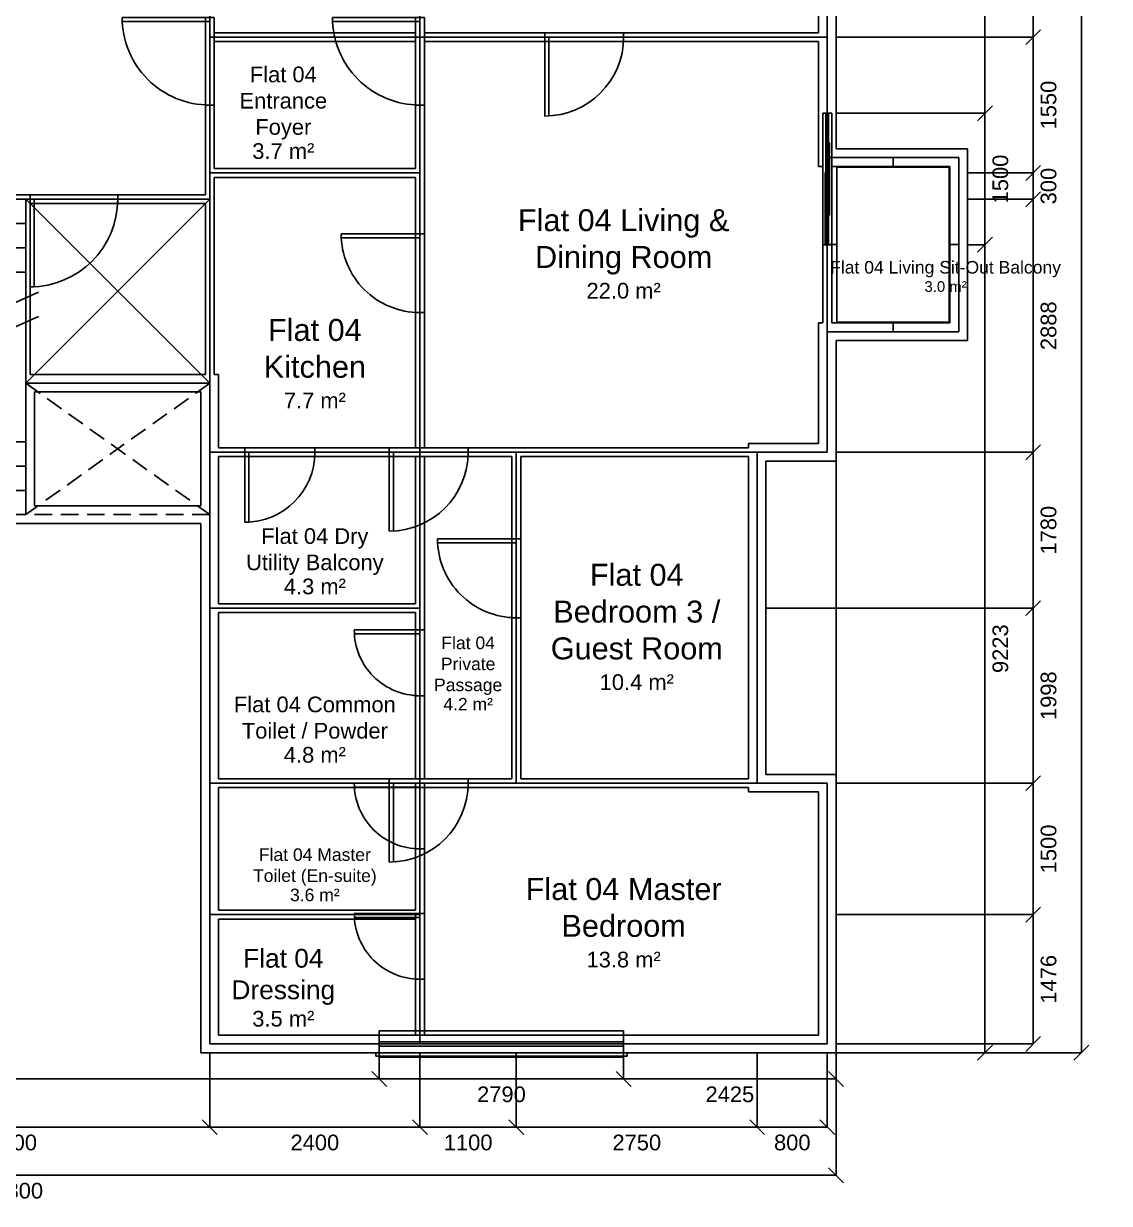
# Model space of a CAD drawing. Header units: millimetres. Extents: x 22480 to 47520, y -48748 to -20305.
# Drawn here: x 35125 to 47520, y -48748 to -35281 of the extents above; entities that cross this region are included whole.
import ezdxf
from ezdxf.enums import TextEntityAlignment as Align

# ---------------------------------------------------------------- set-up
doc = ezdxf.new("R2010")
doc.units = ezdxf.units.MM
doc.linetypes.add('DASHED', pattern=[300, 200, -100])
for name, color, linetype in [('A-ANNO-DIMS', 2, 'CONTINUOUS'), ('A-ANNO-TEXT', 6, 'CONTINUOUS'), ('A-DOOR', 4, 'CONTINUOUS'), ('A-FLOR', 8, 'CONTINUOUS'), ('A-FLOR-BALC', 8, 'CONTINUOUS'), ('A-FLOR-EVTR', 3, 'CONTINUOUS'), ('A-FLOR-OVHD', 8, 'CONTINUOUS'), ('A-FLOR-STRS', 3, 'CONTINUOUS'), ('A-GLAZ', 5, 'CONTINUOUS'), ('A-WALL-EXTR', 7, 'CONTINUOUS'), ('A-WALL-INTR', 7, 'CONTINUOUS')]:
    doc.layers.add(name, color=color, linetype=linetype)
doc.styles.get("Standard").update_dxf_attribs({"font": 'arial.ttf'})
doc.dimstyles.new('ARCHLANG', dxfattribs={"dimtxt": 179, "dimasz": 0.18, "dimexe": 0.18, "dimexo": 0, "dimgap": 0.09, "dimtad": 0, "dimtih": 1, "dimtoh": 1, "dimdec": 0, "dimzin": 0, "dimdsep": 46, "dimtsz": 120, "dimcen": 0.09, "dimadec": 0, "dimazin": 0, "dimtfac": 1, "dimtdec": 4, "dimtofl": 0, "dimtmove": 0, "dimatfit": 3, "dimfxl": 1, "dimtolj": 1, "dimtzin": 0, "dimarcsym": 0})

# ---------------------------------------------------------------- blocks, each defined once
blk = doc.blocks.new('DOOR-HINGED-900')
at = {"layer": 'A-DOOR'}
for p, q in [((450, 50), (-450, 50)), ((-450, 50), (-450, -50)), ((-450, 0), (-450, -900)), ((-403.2, 0), (-450, 0)), ((-403.2, -898.7824), (-403.2, 0)), ((450, -50), (450, 50)), ((-450, -50), (450, -50)), ((-450, -900), (-403.2, -898.7824))]:
    blk.add_line(p, q, dxfattribs=at)
blk.add_arc((-450, 0), 900, 270, 0, dxfattribs=at)
blk = doc.blocks.new('DOOR-HINGED-1000')
at = {"layer": 'A-DOOR'}
for p, q in [((500, 50), (-500, 50)), ((-500, 50), (-500, -50)), ((-500, 0), (-500, -1000)), ((-453.2, 0), (-500, 0)), ((-453.2, -998.9043), (-453.2, 0)), ((500, -50), (500, 50)), ((-500, -50), (500, -50)), ((-500, -1000), (-453.2, -998.9043))]:
    blk.add_line(p, q, dxfattribs=at)
blk.add_arc((-500, 0), 1000, 270, 0, dxfattribs=at)
blk = doc.blocks.new('DOOR-HINGED-800')
at = {"layer": 'A-DOOR'}
for p, q in [((400, 50), (-400, 50)), ((-400, 50), (-400, -50)), ((-400, 0), (-400, -800)), ((-353.2, 0), (-400, 0)), ((-353.2, -798.6299), (-353.2, 0)), ((400, -50), (400, 50)), ((-400, -50), (400, -50)), ((-400, -800), (-353.2, -798.6299))]:
    blk.add_line(p, q, dxfattribs=at)
blk.add_arc((-400, 0), 800, 270, 0, dxfattribs=at)
blk = doc.blocks.new('DOOR-HINGED-750')
at = {"layer": 'A-DOOR'}
for p, q in [((375, 50), (-375, 50)), ((-375, 50), (-375, -50)), ((-375, 0), (-375, -750)), ((-330, 0), (-375, 0)), ((-330, -748.6488), (-330, 0)), ((375, -50), (375, 50)), ((-375, -50), (375, -50)), ((-375, -750), (-330, -748.6488))]:
    blk.add_line(p, q, dxfattribs=at)
blk.add_arc((-375, 0), 750, 270, 0, dxfattribs=at)
blk = doc.blocks.new('DOOR-SLIDING-1500')
at = {"layer": 'A-DOOR'}
for p, q in [((750, 50), (-750, 50)), ((-750, 50), (-750, -50)), ((-750, 15), (750, 15)), ((-412.5, 25), (412.5, 25)), ((-412.5, 5), (-412.5, 25)), ((412.5, 5), (-412.5, 5)), ((412.5, 25), (412.5, 5)), ((750, -50), (750, 50)), ((-750, -15), (750, -15)), ((-750, -50), (750, -50)), ((-75, -5), (750, -5)), ((-75, -25), (-75, -5)), ((750, -25), (-75, -25)), ((750, -5), (750, -25))]:
    blk.add_line(p, q, dxfattribs=at)
blk = doc.blocks.new('WINDOW-2790-2')
at = {"layer": 'A-GLAZ'}
for p, q in [((1395, 150), (-1395, 150)), ((-1395, 150), (-1395, -150)), ((1395, -150), (1395, 150)), ((-1395, 100), (1395, 100)), ((-1395, 25), (1395, 25)), ((-1435, -100), (-1435, -140)), ((1435, -100), (-1435, -100)), ((-1395, -25), (1395, -25)), ((-1395, -100), (1395, -100)), ((1435, -140), (1435, -100)), ((-1435, -140), (1435, -140)), ((-1395, -150), (1395, -150))]:
    blk.add_line(p, q, dxfattribs=at)
blk = doc.blocks.new('*D2')
at = {"layer": 'A-ANNO-DIMS'}
for p, q in [((28025, -47028), (28025, -47328)), ((39185, -47028), (39185, -47328)), ((28109.8528, -47412.8528), (27940.1472, -47243.1472)), ((39269.8528, -47412.8528), (39100.1472, -47243.1472)), ((28025, -47328), (39185, -47328))]:
    blk.add_line(p, q, dxfattribs=at)
blk.add_text('11160', height=179, dxfattribs=at).set_placement((33605, -47503), align=Align.MIDDLE_CENTER)
blk = doc.blocks.new('*D3')
at = {"layer": 'A-ANNO-DIMS'}
for p, q in [((39185, -47028), (39185, -47328)), ((41975, -47028), (41975, -47328)), ((39269.8528, -47412.8528), (39100.1472, -47243.1472)), ((42059.8528, -47412.8528), (41890.1472, -47243.1472)), ((39185, -47328), (41975, -47328))]:
    blk.add_line(p, q, dxfattribs=at)
blk.add_text('2790', height=179, dxfattribs=at).set_placement((40580, -47503), align=Align.MIDDLE_CENTER)
blk = doc.blocks.new('*D4')
at = {"layer": 'A-ANNO-DIMS'}
for p, q in [((44400, -38898), (44400, -47328)), ((41975, -47028), (41975, -47328)), ((42059.8528, -47412.8528), (41890.1472, -47243.1472)), ((44484.8528, -47412.8528), (44315.1472, -47243.1472)), ((41975, -47328), (44400, -47328))]:
    blk.add_line(p, q, dxfattribs=at)
blk.add_text('2425', height=179, dxfattribs=at).set_placement((43187.5, -47503), align=Align.MIDDLE_CENTER)
blk = doc.blocks.new('*D9')
at = {"layer": 'A-ANNO-DIMS'}
for p, q in [((32750, -47028), (32750, -47878)), ((37250, -47028), (37250, -47878)), ((32834.8528, -47962.8528), (32665.1472, -47793.1472)), ((37334.8528, -47962.8528), (37165.1472, -47793.1472)), ((32750, -47878), (37250, -47878))]:
    blk.add_line(p, q, dxfattribs=at)
blk.add_text('4500', height=179, dxfattribs=at).set_placement((35000, -48053), align=Align.MIDDLE_CENTER)
blk = doc.blocks.new('*D10')
at = {"layer": 'A-ANNO-DIMS'}
for p, q in [((37250, -47028), (37250, -47878)), ((39650, -47028), (39650, -47878)), ((37334.8528, -47962.8528), (37165.1472, -47793.1472)), ((39734.8528, -47962.8528), (39565.1472, -47793.1472)), ((37250, -47878), (39650, -47878))]:
    blk.add_line(p, q, dxfattribs=at)
blk.add_text('2400', height=179, dxfattribs=at).set_placement((38450, -48053), align=Align.MIDDLE_CENTER)
blk = doc.blocks.new('*D11')
at = {"layer": 'A-ANNO-DIMS'}
for p, q in [((39650, -47028), (39650, -47878)), ((40750, -47028), (40750, -47878)), ((39734.8528, -47962.8528), (39565.1472, -47793.1472)), ((40834.8528, -47962.8528), (40665.1472, -47793.1472)), ((39650, -47878), (40750, -47878))]:
    blk.add_line(p, q, dxfattribs=at)
blk.add_text('1100', height=179, dxfattribs=at).set_placement((40200, -48053), align=Align.MIDDLE_CENTER)
blk = doc.blocks.new('*D12')
at = {"layer": 'A-ANNO-DIMS'}
for p, q in [((40750, -47028), (40750, -47878)), ((43500, -47028), (43500, -47878)), ((40834.8528, -47962.8528), (40665.1472, -47793.1472)), ((43584.8528, -47962.8528), (43415.1472, -47793.1472)), ((40750, -47878), (43500, -47878))]:
    blk.add_line(p, q, dxfattribs=at)
blk.add_text('2750', height=179, dxfattribs=at).set_placement((42125, -48053), align=Align.MIDDLE_CENTER)
blk = doc.blocks.new('*D13')
at = {"layer": 'A-ANNO-DIMS'}
for p, q in [((43500, -47028), (43500, -47878)), ((44300, -47028), (44300, -47878)), ((43584.8528, -47962.8528), (43415.1472, -47793.1472)), ((44384.8528, -47962.8528), (44215.1472, -47793.1472)), ((43500, -47878), (44300, -47878))]:
    blk.add_line(p, q, dxfattribs=at)
blk.add_text('800', height=179, dxfattribs=at).set_placement((43900, -48053), align=Align.MIDDLE_CENTER)
blk = doc.blocks.new('*D14')
at = {"layer": 'A-ANNO-DIMS'}
for p, q in [((25600, -38898), (25600, -48428)), ((44400, -38898), (44400, -48428)), ((25684.8528, -48512.8528), (25515.1472, -48343.1472)), ((44484.8528, -48512.8528), (44315.1472, -48343.1472)), ((25600, -48428), (44400, -48428))]:
    blk.add_line(p, q, dxfattribs=at)
blk.add_text('18800', height=179, dxfattribs=at).set_placement((35000, -48603), align=Align.MIDDLE_CENTER)
blk = doc.blocks.new('*D53')
at = {"layer": 'A-ANNO-DIMS'}
for p, q in [((45900, -30550), (46100, -30550)), ((46184.8528, -30465.1472), (46015.1472, -30634.8528)), ((46100, -36305), (46100, -30550)), ((46184.8528, -36220.1472), (46015.1472, -36389.8528)), ((44400, -36305), (46100, -36305))]:
    blk.add_line(p, q, dxfattribs=at)
blk.add_text('5755', height=179, rotation=90, dxfattribs=at).set_placement((46275, -33427.5), align=Align.MIDDLE_CENTER)
blk = doc.blocks.new('*D54')
at = {"layer": 'A-ANNO-DIMS'}
for p, q in [((46184.8528, -36220.1472), (46015.1472, -36389.8528)), ((44400, -36305), (46100, -36305)), ((46100, -37805), (46100, -36305)), ((45900, -37805), (46100, -37805)), ((46184.8528, -37720.1472), (46015.1472, -37889.8528))]:
    blk.add_line(p, q, dxfattribs=at)
blk.add_text('1500', height=179, rotation=90, dxfattribs=at).set_placement((46275, -37055), align=Align.MIDDLE_CENTER)
blk = doc.blocks.new('*D55')
at = {"layer": 'A-ANNO-DIMS'}
for p, q in [((45900, -37805), (46100, -37805)), ((46184.8528, -37720.1472), (46015.1472, -37889.8528)), ((46100, -47028), (46100, -37805)), ((46184.8528, -46943.1472), (46015.1472, -47112.8528)), ((44400, -47028), (46100, -47028))]:
    blk.add_line(p, q, dxfattribs=at)
blk.add_text('9223', height=179, rotation=90, dxfattribs=at).set_placement((46275, -42416.5), align=Align.MIDDLE_CENTER)
blk = doc.blocks.new('*D64')
at = {"layer": 'A-ANNO-DIMS'}
for p, q in [((44400, -33936), (46650, -33936)), ((46734.8528, -33851.1472), (46565.1472, -34020.8528)), ((46650, -35436), (46650, -33936)), ((46734.8528, -35351.1472), (46565.1472, -35520.8528)), ((44400, -35436), (46650, -35436))]:
    blk.add_line(p, q, dxfattribs=at)
blk.add_text('1500', height=179, rotation=90, dxfattribs=at).set_placement((46825, -34686), align=Align.MIDDLE_CENTER)
blk = doc.blocks.new('*D65')
at = {"layer": 'A-ANNO-DIMS'}
for p, q in [((46734.8528, -35351.1472), (46565.1472, -35520.8528)), ((44400, -35436), (46650, -35436)), ((46650, -36986), (46650, -35436)), ((45900, -36986), (46650, -36986)), ((46734.8528, -36901.1472), (46565.1472, -37070.8528))]:
    blk.add_line(p, q, dxfattribs=at)
blk.add_text('1550', height=179, rotation=90, dxfattribs=at).set_placement((46825, -36211), align=Align.MIDDLE_CENTER)
blk = doc.blocks.new('*D66')
at = {"layer": 'A-ANNO-DIMS'}
for p, q in [((45900, -36986), (46650, -36986)), ((46734.8528, -36901.1472), (46565.1472, -37070.8528)), ((46650, -37286), (46650, -36986)), ((45900, -37286), (46650, -37286)), ((46734.8528, -37201.1472), (46565.1472, -37370.8528))]:
    blk.add_line(p, q, dxfattribs=at)
blk.add_text('300', height=179, rotation=90, dxfattribs=at).set_placement((46825, -37136), align=Align.MIDDLE_CENTER)
blk = doc.blocks.new('*D67')
at = {"layer": 'A-ANNO-DIMS'}
for p, q in [((45900, -37286), (46650, -37286)), ((46734.8528, -37201.1472), (46565.1472, -37370.8528)), ((46650, -40174), (46650, -37286)), ((46734.8528, -40089.1472), (46565.1472, -40258.8528)), ((44400, -40174), (46650, -40174))]:
    blk.add_line(p, q, dxfattribs=at)
blk.add_text('2888', height=179, rotation=90, dxfattribs=at).set_placement((46825, -38730), align=Align.MIDDLE_CENTER)
blk = doc.blocks.new('*D68')
at = {"layer": 'A-ANNO-DIMS'}
for p, q in [((46734.8528, -40089.1472), (46565.1472, -40258.8528)), ((44400, -40174), (46650, -40174)), ((46650, -41954), (46650, -40174)), ((46734.8528, -41869.1472), (46565.1472, -42038.8528)), ((43600, -41954), (46650, -41954))]:
    blk.add_line(p, q, dxfattribs=at)
blk.add_text('1780', height=179, rotation=90, dxfattribs=at).set_placement((46825, -41064), align=Align.MIDDLE_CENTER)
blk = doc.blocks.new('*D69')
at = {"layer": 'A-ANNO-DIMS'}
for p, q in [((46734.8528, -41869.1472), (46565.1472, -42038.8528)), ((43600, -41954), (46650, -41954)), ((46650, -43952), (46650, -41954)), ((46734.8528, -43867.1472), (46565.1472, -44036.8528)), ((44400, -43952), (46650, -43952))]:
    blk.add_line(p, q, dxfattribs=at)
blk.add_text('1998', height=179, rotation=90, dxfattribs=at).set_placement((46825, -42953), align=Align.MIDDLE_CENTER)
blk = doc.blocks.new('*D70')
at = {"layer": 'A-ANNO-DIMS'}
for p, q in [((46734.8528, -43867.1472), (46565.1472, -44036.8528)), ((44400, -43952), (46650, -43952)), ((46650, -45452), (46650, -43952)), ((46734.8528, -45367.1472), (46565.1472, -45536.8528)), ((44400, -45452), (46650, -45452))]:
    blk.add_line(p, q, dxfattribs=at)
blk.add_text('1500', height=179, rotation=90, dxfattribs=at).set_placement((46825, -44702), align=Align.MIDDLE_CENTER)
blk = doc.blocks.new('*D71')
at = {"layer": 'A-ANNO-DIMS'}
for p, q in [((46734.8528, -45367.1472), (46565.1472, -45536.8528)), ((44400, -45452), (46650, -45452)), ((46650, -46928), (46650, -45452)), ((46734.8528, -46843.1472), (46565.1472, -47012.8528)), ((44400, -46928), (46650, -46928))]:
    blk.add_line(p, q, dxfattribs=at)
blk.add_text('1476', height=179, rotation=90, dxfattribs=at).set_placement((46825, -46190), align=Align.MIDDLE_CENTER)
blk = doc.blocks.new('*D72')
at = {"layer": 'A-ANNO-DIMS'}
for p, q in [((47284.8528, -21887.1472), (47115.1472, -22056.8528)), ((44400, -21972), (47200, -21972)), ((47200, -47028), (47200, -21972)), ((47284.8528, -46943.1472), (47115.1472, -47112.8528)), ((44400, -47028), (47200, -47028))]:
    blk.add_line(p, q, dxfattribs=at)
blk.add_text('25056', height=179, rotation=90, dxfattribs=at).set_placement((47375, -34500), align=Align.MIDDLE_CENTER)

msp = doc.modelspace()

# ---------------------------------------------------------------- hatches: boundary and pattern name
at = {"layer": 'A-WALL-EXTR'}
h = msp.add_hatch(dxfattribs=at)
h.set_pattern_fill('ANSI31', color=256, style=0)
h.set_pattern_definition([])
h.paths.add_polyline_path([(24100, -29617), (25600, -29617), (25600, -28315), (26400, -28315), (26400, -24922), (25600, -24922), (25600, -22172), (25800, -22172), (25800, -24722), (26600, -24722), (26600, -28515), (25800, -28515), (25800, -29817), (25750, -29817), (25750, -29184), (25650, -29184), (25650, -29817), (24300, -29817), (24300, -31283), (25800, -31283), (25800, -36911), (25750, -36911), (25750, -36305), (25650, -36305), (25650, -36911), (24300, -36911), (24300, -38698), (25800, -38698), (25800, -40074), (26600, -40074), (26600, -44052), (25800, -44052), (25800, -46828), (25600, -46828), (25600, -43852), (26400, -43852), (26400, -40274), (25600, -40274), (25600, -38898), (24100, -38898), (24100, -36711), (25600, -36711), (25600, -31483), (24100, -31483)], flags=0)
h.paths.add_polyline_path([(28025, -21972), (30300, -21972), (30300, -22172), (28025, -22172)], flags=0)
h.paths.add_polyline_path([(28025, -46828), (32650, -46828), (32650, -40786), (35050, -40786), (35050, -39286), (37350, -39286), (37350, -46828), (39185, -46828), (39185, -47028), (37150, -47028), (37150, -40986), (32850, -40986), (32850, -47028), (28025, -47028)], flags=0)
h.paths.add_polyline_path([(30400, -21972), (32850, -21972), (32850, -27136), (37150, -27136), (37150, -21972), (39185, -21972), (39185, -22172), (37350, -22172), (37350, -28836), (35050, -28836), (35050, -27336), (32650, -27336), (32650, -22172), (30400, -22172)], flags=0)
h.paths.add_polyline_path([(35250, -27336), (35250, -28636), (37150, -28636), (37150, -27336)], flags=0)
h.paths.add_polyline_path([(35250, -39486), (35250, -40786), (37150, -40786), (37150, -39486)], flags=0)
h.paths.add_polyline_path([(41975, -21972), (44400, -21972), (44400, -24922), (43600, -24922), (43600, -28315), (44400, -28315), (44400, -29617), (45900, -29617), (45900, -31483), (44400, -31483), (44400, -36711), (45900, -36711), (45900, -38898), (44400, -38898), (44400, -40274), (43600, -40274), (43600, -43852), (44400, -43852), (44400, -47028), (41975, -47028), (41975, -46828), (44200, -46828), (44200, -44052), (43400, -44052), (43400, -40074), (44200, -40074), (44200, -38698), (45700, -38698), (45700, -36911), (44350, -36911), (44350, -36305), (44250, -36305), (44250, -36911), (44200, -36911), (44200, -31283), (45700, -31283), (45700, -29817), (44350, -29817), (44350, -29184), (44250, -29184), (44250, -29817), (44200, -29817), (44200, -28515), (43400, -28515), (43400, -24722), (44200, -24722), (44200, -22172), (41975, -22172)], flags=0)
at = {"layer": 'A-WALL-INTR'}
h = msp.add_hatch(dxfattribs=at)
h.set_pattern_fill('ANSI31', color=256, style=0)
h.set_pattern_definition([])
h.paths.add_polyline_path([(25650, -30550), (25750, -30550), (25750, -31283), (25650, -31283)], flags=0)
h.paths.add_polyline_path([(25650, -37805), (25750, -37805), (25750, -38698), (25650, -38698)], flags=0)
h.paths.add_polyline_path([(25800, -32636), (30300, -32636), (30300, -32736), (25800, -32736)], flags=0)
h.paths.add_polyline_path([(25800, -35386), (27125, -35386), (27125, -35486), (25800, -35486)], flags=0)
h.paths.add_polyline_path([(26600, -24772), (28900, -24772), (28900, -24872), (26600, -24872)], flags=0)
h.paths.add_polyline_path([(26600, -28365), (28900, -28365), (28900, -28465), (26600, -28465)], flags=0)
h.paths.add_polyline_path([(26600, -40124), (28900, -40124), (28900, -40224), (26600, -40224)], flags=0)
h.paths.add_polyline_path([(26600, -43902), (28900, -43902), (28900, -44002), (26600, -44002)], flags=0)
h.paths.add_polyline_path([(28025, -35386), (30300, -35386), (30300, -35486), (28025, -35486)], flags=0)
h.paths.add_polyline_path([(29200, -24872), (29300, -24872), (29300, -25718), (29200, -25718)], flags=0)
h.paths.add_polyline_path([(29200, -26618), (29300, -26618), (29300, -28365), (29200, -28365)], flags=0)
h.paths.add_polyline_path([(29200, -40224), (29300, -40224), (29300, -41163), (29200, -41163)], flags=0)
h.paths.add_polyline_path([(29200, -42063), (29300, -42063), (29300, -43902), (29200, -43902)], flags=0)
h.paths.add_polyline_path([(29800, -24772), (30300, -24772), (30300, -24072), (30400, -24072), (30400, -24772), (32650, -24772), (32650, -24872), (30400, -24872), (30400, -25035), (30300, -25035), (30300, -24872), (29800, -24872)], flags=0)
h.paths.add_polyline_path([(29800, -28365), (30300, -28365), (30300, -25785), (30400, -25785), (30400, -26697), (32650, -26697), (32650, -26797), (30400, -26797), (30400, -28365), (30750, -28365), (30750, -28465), (30400, -28465), (30400, -28876), (30300, -28876), (30300, -28465), (29800, -28465)], flags=0)
h.paths.add_polyline_path([(29800, -40124), (30300, -40124), (30300, -38580), (30400, -38580), (30400, -40124), (30750, -40124), (30750, -40224), (30400, -40224), (30400, -41904), (32650, -41904), (32650, -42004), (30400, -42004), (30400, -42203), (30300, -42203), (30300, -40224), (29800, -40224)], flags=0)
h.paths.add_polyline_path([(29800, -43902), (30300, -43902), (30300, -42953), (30400, -42953), (30400, -43902), (32650, -43902), (32650, -44002), (30400, -44002), (30400, -43952), (30300, -43952), (30300, -44002), (29800, -44002)], flags=0)
h.paths.add_polyline_path([(30300, -22697), (30400, -22697), (30400, -23272), (32650, -23272), (32650, -23372), (30400, -23372), (30400, -23322), (30300, -23322)], flags=0)
h.paths.add_polyline_path([(30300, -29776), (30400, -29776), (30400, -30911), (30300, -30911)], flags=0)
h.paths.add_polyline_path([(30300, -31911), (30400, -31911), (30400, -32561), (30300, -32561)], flags=0)
h.paths.add_polyline_path([(30300, -33311), (30400, -33311), (30400, -33886), (32700, -33886), (32700, -32736), (30400, -32736), (30400, -32636), (32700, -32636), (32700, -31911), (32800, -31911), (32800, -35211), (32700, -35211), (32700, -33986), (30400, -33986), (30400, -33936), (30300, -33936)], flags=0)
h.paths.add_polyline_path([(30300, -34686), (30400, -34686), (30400, -35211), (30300, -35211)], flags=0)
h.paths.add_polyline_path([(30300, -36211), (30400, -36211), (30400, -36936), (32700, -36936), (32700, -36211), (32800, -36211), (32800, -37236), (32750, -37236), (32750, -37336), (32800, -37336), (32800, -40786), (32700, -40786), (32700, -40224), (31550, -40224), (31550, -40124), (32700, -40124), (32700, -37036), (30400, -37036), (30400, -37680), (30300, -37680)], flags=0)
h.paths.add_polyline_path([(30300, -44702), (30400, -44702), (30400, -45402), (32650, -45402), (32650, -45502), (30400, -45502), (30400, -45440), (30300, -45440)], flags=0)
h.paths.add_polyline_path([(30300, -46190), (30400, -46190), (30400, -46828), (30300, -46828)], flags=0)
h.paths.add_polyline_path([(30400, -31086), (32700, -31086), (32700, -31186), (30400, -31186)], flags=0)
h.paths.add_polyline_path([(30400, -35386), (32700, -35386), (32700, -35486), (30400, -35486)], flags=0)
h.paths.add_polyline_path([(31550, -28365), (32700, -28365), (32700, -27336), (32800, -27336), (32800, -30786), (32750, -30786), (32750, -30886), (32800, -30886), (32800, -30911), (32700, -30911), (32700, -28465), (31550, -28465)], flags=0)
h.paths.add_polyline_path([(33950, -30786), (35100, -30786), (35100, -28836), (35200, -28836), (35200, -30886), (33950, -30886)], flags=0)
h.paths.add_polyline_path([(33950, -37236), (35200, -37236), (35200, -39286), (35100, -39286), (35100, -37336), (33950, -37336)], flags=0)
h.paths.add_polyline_path([(36200, -30786), (37200, -30786), (37200, -28836), (37300, -28836), (37300, -30911), (37200, -30911), (37200, -30886), (36200, -30886)], flags=0)
h.paths.add_polyline_path([(36200, -37236), (37200, -37236), (37200, -36211), (37300, -36211), (37300, -36936), (39600, -36936), (39600, -36211), (39700, -36211), (39700, -37680), (39600, -37680), (39600, -37036), (37300, -37036), (37300, -39286), (37200, -39286), (37200, -37336), (36200, -37336)], flags=0)
h.paths.add_polyline_path([(37200, -31911), (37300, -31911), (37300, -32636), (39600, -32636), (39600, -32736), (37300, -32736), (37300, -33886), (39600, -33886), (39600, -33311), (39700, -33311), (39700, -33936), (39600, -33936), (39600, -33986), (37300, -33986), (37300, -35211), (37200, -35211)], flags=0)
h.paths.add_polyline_path([(37300, -31086), (39600, -31086), (39600, -31186), (37300, -31186)], flags=0)
h.paths.add_polyline_path([(37300, -35386), (39600, -35386), (39600, -35486), (37300, -35486)], flags=0)
h.paths.add_polyline_path([(37350, -23272), (39600, -23272), (39600, -22697), (39700, -22697), (39700, -23322), (39600, -23322), (39600, -23372), (37350, -23372)], flags=0)
h.paths.add_polyline_path([(37350, -24772), (39300, -24772), (39300, -24872), (37350, -24872)], flags=0)
h.paths.add_polyline_path([(37350, -26697), (39600, -26697), (39600, -25785), (39700, -25785), (39700, -28365), (39600, -28365), (39600, -26797), (37350, -26797)], flags=0)
h.paths.add_polyline_path([(37350, -28365), (37650, -28365), (37650, -28465), (37350, -28465)], flags=0)
h.paths.add_polyline_path([(37350, -40124), (37650, -40124), (37650, -40224), (37350, -40224)], flags=0)
h.paths.add_polyline_path([(37350, -41904), (39600, -41904), (39600, -40224), (39700, -40224), (39700, -42203), (39600, -42203), (39600, -42004), (37350, -42004)], flags=0)
h.paths.add_polyline_path([(37350, -43902), (39300, -43902), (39300, -44002), (37350, -44002)], flags=0)
h.paths.add_polyline_path([(37350, -45402), (39600, -45402), (39600, -44702), (39700, -44702), (39700, -45440), (39600, -45440), (39600, -45502), (37350, -45502)], flags=0)
h.paths.add_polyline_path([(38450, -28365), (39300, -28365), (39300, -28465), (38450, -28465)], flags=0)
h.paths.add_polyline_path([(38450, -40124), (39300, -40124), (39300, -40224), (38450, -40224)], flags=0)
h.paths.add_polyline_path([(39600, -24072), (39700, -24072), (39700, -24772), (39600, -24772)], flags=0)
h.paths.add_polyline_path([(39600, -24872), (39700, -24872), (39700, -25035), (39600, -25035)], flags=0)
h.paths.add_polyline_path([(39600, -28465), (39700, -28465), (39700, -28876), (39600, -28876)], flags=0)
h.paths.add_polyline_path([(39600, -29776), (39700, -29776), (39700, -30911), (39600, -30911)], flags=0)
h.paths.add_polyline_path([(39600, -31911), (39700, -31911), (39700, -32561), (39600, -32561)], flags=0)
h.paths.add_polyline_path([(39600, -34686), (39700, -34686), (39700, -35211), (39600, -35211)], flags=0)
h.paths.add_polyline_path([(39600, -38580), (39700, -38580), (39700, -40124), (39600, -40124)], flags=0)
h.paths.add_polyline_path([(39600, -42953), (39700, -42953), (39700, -43902), (39600, -43902)], flags=0)
h.paths.add_polyline_path([(39600, -46190), (39700, -46190), (39700, -46828), (39600, -46828)], flags=0)
h.paths.add_polyline_path([(39700, -32636), (44200, -32636), (44200, -32736), (39700, -32736)], flags=0)
h.paths.add_polyline_path([(39700, -35386), (41075, -35386), (41075, -35486), (39700, -35486)], flags=0)
h.paths.add_polyline_path([(40200, -24772), (43400, -24772), (43400, -24872), (40800, -24872), (40800, -25718), (40700, -25718), (40700, -24872), (40200, -24872)], flags=0)
h.paths.add_polyline_path([(40200, -28365), (40700, -28365), (40700, -26618), (40800, -26618), (40800, -28365), (43400, -28365), (43400, -28465), (40200, -28465)], flags=0)
h.paths.add_polyline_path([(40200, -40124), (43400, -40124), (43400, -40224), (40800, -40224), (40800, -41163), (40700, -41163), (40700, -40224), (40200, -40224)], flags=0)
h.paths.add_polyline_path([(40200, -43902), (40700, -43902), (40700, -42063), (40800, -42063), (40800, -43902), (43400, -43902), (43400, -44002), (40200, -44002)], flags=0)
h.paths.add_polyline_path([(41975, -35386), (44200, -35386), (44200, -35486), (41975, -35486)], flags=0)
h.paths.add_polyline_path([(44250, -30550), (44350, -30550), (44350, -31283), (44250, -31283)], flags=0)
h.paths.add_polyline_path([(44250, -37805), (44350, -37805), (44350, -38698), (44250, -38698)], flags=0)

# ---------------------------------------------------------------- linework, layer by layer
at = {"layer": 'A-FLOR'}
for p, q in [((37250, -30836), (37250, -37286)), ((39650, -35436), (39650, -32686)), ((44300, -32686), (44300, -35436)), ((37250, -35436), (37250, -33936)), ((39650, -33936), (39650, -35436)), ((39650, -35436), (37250, -35436)), ((37250, -35436), (39650, -35436)), ((37250, -36986), (37250, -35436)), ((44300, -35436), (39650, -35436)), ((39650, -35436), (39650, -36986)), ((39650, -35436), (44300, -35436)), ((39650, -40174), (39650, -35436)), ((44300, -35436), (44300, -40174)), ((39650, -36986), (37250, -36986)), ((37250, -36986), (39650, -36986)), ((37250, -40174), (37250, -36986)), ((39650, -36986), (39650, -40174)), ((37250, -37286), (32750, -37286)), ((39650, -40174), (37250, -40174)), ((37250, -40174), (39650, -40174)), ((37250, -41954), (37250, -40174)), ((44300, -40174), (39650, -40174)), ((39650, -40174), (40750, -40174)), ((39650, -43952), (39650, -40174)), ((39650, -40174), (39650, -41954)), ((40750, -40174), (43500, -40174)), ((40750, -43952), (40750, -40174)), ((40750, -40174), (40750, -43952)), ((43500, -40174), (43500, -43952)), ((39650, -41954), (37250, -41954)), ((37250, -41954), (39650, -41954)), ((37250, -43952), (37250, -41954)), ((39650, -41954), (39650, -43952)), ((39650, -43952), (37250, -43952)), ((37250, -43952), (39650, -43952)), ((37250, -45452), (37250, -43952)), ((40750, -43952), (39650, -43952)), ((39650, -43952), (44300, -43952)), ((39650, -46928), (39650, -43952)), ((39650, -43952), (39650, -45452)), ((43500, -43952), (40750, -43952)), ((44300, -43952), (44300, -46928)), ((39650, -45452), (37250, -45452)), ((37250, -45452), (39650, -45452)), ((37250, -46928), (37250, -45452)), ((39650, -45452), (39650, -46928)), ((39650, -46928), (37250, -46928)), ((44300, -46928), (39650, -46928))]:
    msp.add_line(p, q, dxfattribs=at)
at = {"layer": 'A-FLOR-BALC'}
for p, q in [((44300, -36811), (45800, -36811)), ((44300, -38798), (44300, -36811)), ((44300, -36811), (45800, -36811)), ((44300, -38798), (44300, -36811)), ((44300, -36811), (45800, -36811)), ((44300, -36811), (44300, -36919)), ((44300, -36811), (44300, -38798)), ((44300, -36811), (44408, -36811)), ((45050, -36811), (45050, -36919)), ((45800, -36811), (45692, -36811)), ((45800, -36811), (45800, -38798)), ((45800, -36811), (45800, -38798)), ((45800, -36811), (45800, -36919)), ((45800, -36811), (45800, -38798)), ((44408, -36919), (45692, -36919)), ((44408, -36919), (44408, -38690)), ((45692, -36919), (45692, -38690)), ((44300, -37804.5), (44408, -37804.5)), ((45800, -37804.5), (45692, -37804.5)), ((44300, -38798), (44300, -38690)), ((44408, -38690), (45692, -38690)), ((45050, -38798), (45050, -38690)), ((45800, -38798), (45800, -38690)), ((45800, -38798), (44300, -38798)), ((45800, -38798), (44300, -38798)), ((44300, -38798), (45800, -38798)), ((44300, -38798), (44408, -38798)), ((45800, -38798), (45692, -38798))]:
    msp.add_line(p, q, dxfattribs=at)
at = {"layer": 'A-FLOR-EVTR'}
for p, q in [((35150, -37286), (37250, -37286)), ((35150, -39386), (35150, -37286)), ((35150, -37286), (37250, -39386)), ((37250, -37286), (35150, -39386)), ((37250, -37286), (37250, -39386)), ((37250, -39386), (35150, -39386))]:
    msp.add_line(p, q, dxfattribs=at)
at = {"layer": 'A-FLOR-OVHD', "linetype": 'DASHED'}
for p, q in [((35150, -39386), (37250, -39386)), ((35150, -40886), (35150, -39386)), ((35150, -39386), (37250, -40886)), ((37250, -39386), (35150, -40886)), ((37250, -39386), (37250, -40886)), ((37250, -40886), (35150, -40886))]:
    msp.add_line(p, q, dxfattribs=at)
at = {"layer": 'A-FLOR-STRS'}
for p, q in [((32750, -37286), (35150, -37286)), ((35150, -37286), (35150, -40886)), ((32750, -37562.9), (35150, -37562.9)), ((32750, -37839.8), (35150, -37839.8)), ((32750, -38116.8), (35150, -38116.8)), ((32606, -39547.5), (35294, -38347.5)), ((32606, -39824.5), (35294, -38624.5)), ((32750, -40055.2), (35150, -40055.2)), ((32750, -40332.2), (35150, -40332.2)), ((32750, -40609.1), (35150, -40609.1)), ((35150, -40886), (32750, -40886))]:
    msp.add_line(p, q, dxfattribs=at)
at = {"layer": 'A-WALL-EXTR'}
for p, q in [((44400, -31483), (44400, -36711)), ((44200, -35386), (44200, -32736)), ((44200, -36911), (44200, -35486)), ((44350, -36305), (44250, -36305)), ((44250, -36305), (44250, -36911)), ((44350, -36911), (44350, -36305)), ((44400, -36711), (45900, -36711)), ((45900, -36711), (45900, -38898)), ((44250, -36911), (44200, -36911)), ((45700, -36911), (44350, -36911)), ((45700, -38698), (45700, -36911)), ((44200, -40074), (44200, -38698)), ((44200, -38698), (44250, -38698)), ((44350, -38698), (45700, -38698)), ((45900, -38898), (44400, -38898)), ((44400, -38898), (44400, -40274)), ((35200, -39286), (37200, -39286)), ((37300, -39286), (37350, -39286)), ((37350, -39286), (37350, -40124)), ((35250, -39486), (35250, -40786)), ((37150, -39486), (35250, -39486)), ((37150, -40786), (37150, -39486)), ((43400, -40124), (43400, -40074)), ((43400, -40074), (44200, -40074)), ((37350, -40224), (37350, -41904)), ((43400, -43902), (43400, -40224)), ((44400, -40274), (43600, -40274)), ((43600, -40274), (43600, -43852)), ((35250, -40786), (37150, -40786)), ((37150, -40986), (32850, -40986)), ((37150, -47028), (37150, -40986)), ((37350, -42004), (37350, -43902)), ((43600, -43852), (44400, -43852)), ((44400, -43852), (44400, -47028)), ((37350, -44002), (37350, -45402)), ((43400, -44052), (43400, -44002)), ((44200, -44052), (43400, -44052)), ((44200, -46828), (44200, -44052)), ((37350, -45502), (37350, -46828)), ((37350, -46828), (39185, -46828)), ((39185, -46828), (39185, -47028)), ((41975, -47028), (41975, -46828)), ((41975, -46828), (44200, -46828)), ((39185, -47028), (37150, -47028)), ((44400, -47028), (41975, -47028))]:
    msp.add_line(p, q, dxfattribs=at)
at = {"layer": 'A-WALL-INTR'}
for p, q in [((37300, -35386), (39600, -35386)), ((37300, -35486), (37300, -35386)), ((39600, -35386), (39600, -35486)), ((39700, -35386), (41075, -35386)), ((39700, -35486), (39700, -35386)), ((41075, -35386), (41075, -35486)), ((41975, -35486), (41975, -35386)), ((41975, -35386), (44200, -35386)), ((39600, -35486), (37300, -35486)), ((41075, -35486), (39700, -35486)), ((44200, -35486), (41975, -35486)), ((37200, -37236), (37200, -36211)), ((37200, -36211), (37300, -36211)), ((37300, -36211), (37300, -36936)), ((39600, -36936), (39600, -36211)), ((39600, -36211), (39700, -36211)), ((39700, -36211), (39700, -37680)), ((37300, -36936), (39600, -36936)), ((39600, -37036), (37300, -37036)), ((37300, -37036), (37300, -39286)), ((39600, -37680), (39600, -37036)), ((33950, -37236), (35200, -37236)), ((35200, -37236), (35200, -39286)), ((36200, -37336), (36200, -37236)), ((36200, -37236), (37200, -37236)), ((37200, -37336), (36200, -37336)), ((37200, -39286), (37200, -37336)), ((39700, -37680), (39600, -37680)), ((44250, -38698), (44250, -37805)), ((44250, -37805), (44350, -37805)), ((44350, -37805), (44350, -38698)), ((39600, -38580), (39700, -38580)), ((39600, -40124), (39600, -38580)), ((39700, -38580), (39700, -40124)), ((37350, -40124), (37650, -40124)), ((37650, -40124), (37650, -40224)), ((38450, -40124), (39300, -40124)), ((38450, -40224), (38450, -40124)), ((39300, -40124), (39300, -40224)), ((39700, -40124), (39600, -40124)), ((40200, -40224), (40200, -40124)), ((40200, -40124), (43400, -40124)), ((37650, -40224), (37350, -40224)), ((39300, -40224), (38450, -40224)), ((39600, -41904), (39600, -40224)), ((39600, -40224), (39700, -40224)), ((39700, -40224), (39700, -42203)), ((40700, -40224), (40200, -40224)), ((40700, -41163), (40700, -40224)), ((43400, -40224), (40800, -40224)), ((40800, -40224), (40800, -41163)), ((40800, -41163), (40700, -41163)), ((37350, -41904), (39600, -41904)), ((39600, -42004), (37350, -42004)), ((39600, -42203), (39600, -42004)), ((40700, -43902), (40700, -42063)), ((40700, -42063), (40800, -42063)), ((40800, -42063), (40800, -43902)), ((39700, -42203), (39600, -42203)), ((39600, -42953), (39700, -42953)), ((39600, -43902), (39600, -42953)), ((39700, -42953), (39700, -43902)), ((37350, -43902), (39300, -43902)), ((39300, -43902), (39300, -44002)), ((39700, -43902), (39600, -43902)), ((40200, -44002), (40200, -43902)), ((40200, -43902), (40700, -43902)), ((40800, -43902), (43400, -43902)), ((39300, -44002), (37350, -44002)), ((43400, -44002), (40200, -44002)), ((39600, -45402), (39600, -44702)), ((39600, -44702), (39700, -44702)), ((39700, -44702), (39700, -45440)), ((37350, -45402), (39600, -45402)), ((39600, -45502), (37350, -45502)), ((39700, -45440), (39600, -45440)), ((39600, -45440), (39600, -45502)), ((39600, -46190), (39700, -46190)), ((39600, -46828), (39600, -46190)), ((39700, -46190), (39700, -46828)), ((39700, -46828), (39600, -46828))]:
    msp.add_line(p, q, dxfattribs=at)

# ---------------------------------------------------------------- block references
at = {"layer": 'A-DOOR', "rotation": 270}
for name, p in [('DOOR-HINGED-1000', (37250, -35711)), ('DOOR-HINGED-1000', (39650, -35711)), ('DOOR-SLIDING-1500', (44300, -37055)), ('DOOR-HINGED-900', (39650, -38130)), ('DOOR-HINGED-900', (40750, -41613)), ('DOOR-HINGED-750', (39650, -42578)), ('DOOR-HINGED-750', (39650, -44327)), ('DOOR-HINGED-750', (39650, -45815))]:
    msp.add_blockref(name, p, dxfattribs=at)
at = {"layer": 'A-DOOR'}
for name, p in [('DOOR-HINGED-900', (41525, -35436)), ('DOOR-HINGED-1000', (35700, -37286)), ('DOOR-HINGED-800', (38050, -40174)), ('DOOR-HINGED-900', (39750, -40174)), ('DOOR-HINGED-900', (39750, -43952))]:
    msp.add_blockref(name, p, dxfattribs=at)
at = {"layer": 'A-GLAZ'}
msp.add_blockref('WINDOW-2790-2', (40580, -46928), dxfattribs=at)

# ---------------------------------------------------------------- texts
at = {"layer": 'A-ANNO-TEXT'}
for s, height, p in [('Flat 04', 179, (38090, -35861)), ('Entrance', 179, (38090, -36161)), ('Foyer', 179, (38090, -36461)), ('3.7 m²', 179, (38090, -36736)), ('Flat 04 Living &', 250.6, (41975, -37525)), ('Dining Room', 250.6, (41975, -37945)), ('22.0 m²', 179, (41975, -38330)), ('Flat 04', 250.6, (38450, -38778.2)), ('Kitchen', 250.6, (38450, -39198.2)), ('7.7 m²', 179, (38450, -39583.2)), ('Flat 04 Dry', 179, (38450, -41131)), ('Utility Balcony', 179, (38450, -41431)), ('Flat 04', 250.6, (42125, -41573)), ('4.3 m²', 179, (38450, -41706)), ('Bedroom 3 /', 250.6, (42125, -41993)), ('Flat 04', 143.2, (40200, -42349.7)), ('Guest Room', 250.6, (42125, -42413)), ('Private', 143.2, (40200, -42589.7)), ('Passage', 143.2, (40200, -42829.7)), ('10.4 m²', 179, (42125, -42798)), ('Flat 04 Common', 179, (38450, -43052.7)), ('4.2 m²', 143.2, (40200, -43049.7)), ('Toilet / Powder', 179, (38450, -43352.7)), ('4.8 m²', 179, (38450, -43627.7)), ('Flat 04 Master', 143.2, (38450, -44767)), ('Toilet (En-suite)', 143.2, (38450, -45007)), ('Flat 04 Master', 250.6, (41975, -45160)), ('3.6 m²', 143.2, (38450, -45227)), ('Bedroom', 250.6, (41975, -45580)), ('Flat 04', 214.8, (38090, -45950)), ('13.8 m²', 179, (41975, -45965)), ('Dressing', 214.8, (38090, -46310)), ('3.5 m²', 179, (38090, -46640))]:
    msp.add_text(s, height=height, dxfattribs=at).set_placement(p, align=Align.MIDDLE_CENTER)
at = {"layer": 'A-FLOR-BALC'}
for s, height, p in [('Flat 04 Living Sit-Out Balcony', 143.2, (45650, -38062.6)), ('3.0 m²', 121.72, (45650, -38282.6))]:
    msp.add_text(s, height=height, dxfattribs=at).set_placement(p, align=Align.MIDDLE_CENTER)

# ---------------------------------------------------------------- dimensions: what is measured, and where the dimension line sits
at = {"layer": 'A-ANNO-DIMS'}
for base, p1, p2, picture, middle in [((47200, -21972), (44400, -47028), (44400, -21972), '*D72', (47375, -34500)), ((46100, -30550), (44400, -36305), (45900, -30550), '*D53', (46275, -33427.5)), ((46650, -33936), (44400, -35436), (44400, -33936), '*D64', (46825, -34686)), ((46650, -35436), (45900, -36986), (44400, -35436), '*D65', (46825, -36211)), ((46100, -36305), (45900, -37805), (44400, -36305), '*D54', (46275, -37055)), ((46650, -36986), (45900, -37286), (45900, -36986), '*D66', (46825, -37136)), ((46650, -37286), (44400, -40174), (45900, -37286), '*D67', (46825, -38730)), ((46100, -37805), (44400, -47028), (45900, -37805), '*D55', (46275, -42416.5)), ((46650, -40174), (43600, -41954), (44400, -40174), '*D68', (46825, -41064)), ((46650, -41954), (44400, -43952), (43600, -41954), '*D69', (46825, -42953)), ((46650, -43952), (44400, -45452), (44400, -43952), '*D70', (46825, -44702)), ((46650, -45452), (44400, -46928), (44400, -45452), '*D71', (46825, -46190))]:
    dim = msp.add_linear_dim(base=base, p1=p1, p2=p2, angle=90, dimstyle='ARCHLANG', dxfattribs=at)
    dim.commit()
    dim.dimension.update_dxf_attribs({"geometry": picture, "text_midpoint": middle, "dimtype": 160})
for base, p1, p2, picture, middle in [((44400, -48428), (25600, -38898), (44400, -38898), '*D14', (35000, -48603)), ((44400, -47328), (41975, -47028), (44400, -38898), '*D4', (43187.5, -47503)), ((39185, -47328), (28025, -47028), (39185, -47028), '*D2', (33605, -47503)), ((37250, -47878), (32750, -47028), (37250, -47028), '*D9', (35000, -48053)), ((39650, -47878), (37250, -47028), (39650, -47028), '*D10', (38450, -48053)), ((41975, -47328), (39185, -47028), (41975, -47028), '*D3', (40580, -47503)), ((40750, -47878), (39650, -47028), (40750, -47028), '*D11', (40200, -48053)), ((43500, -47878), (40750, -47028), (43500, -47028), '*D12', (42125, -48053)), ((44300, -47878), (43500, -47028), (44300, -47028), '*D13', (43900, -48053))]:
    dim = msp.add_linear_dim(base=base, p1=p1, p2=p2, dimstyle='ARCHLANG', dxfattribs=at)
    dim.commit()
    dim.dimension.update_dxf_attribs({"geometry": picture, "text_midpoint": middle, "dimtype": 160})

doc.saveas('drawing.dxf')
